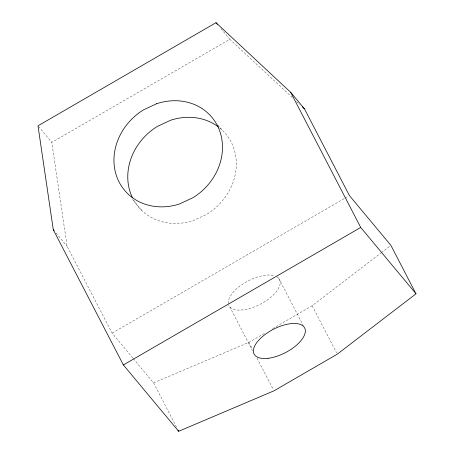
<?xml version="1.0" encoding="UTF-8"?>
<svg xmlns="http://www.w3.org/2000/svg" width="454" height="454" viewBox="0 0 454 454"><rect width="100%" height="100%" fill="white"/><g stroke="black" fill="none" stroke-linecap="round" stroke-linejoin="round"><path stroke-width="0.34" stroke-dasharray="2.27 1.7" d="M272.604 328.645L312.165 305.729L380.775 253.122M381.337 252.691L390.332 245.79M132.818 357.985L112.087 333.105L67.118 246.352L51.818 142.414L229.826 39.288L293.057 98.223M112.087 333.105L344.524 198.443M345.136 198.092L348.201 196.315M133.272 358.524L153.554 382.864L248.871 342.395L265.306 332.878M296.689 101.605L299.799 104.505M220.911 28.585L229.826 39.288M217.778 124.816L222.239 130.167M132.483 199.34L141.847 210.577M38.442 126.36L51.818 142.414M55.973 232.976L67.118 246.352M312.165 305.729L336.618 352.911M278.784 278.342L303.238 325.518M248.871 342.395L252.458 349.319M257.026 358.121L273.325 389.577M229.73 306.756L252.555 350.794M153.554 382.864L176.702 427.526M276.917 276.77A28.46 13.143 -27.4 0 1 263.042 302.71A28.46 13.143 -27.4 0 1 228.691 304.974M228.351 303.613A28.46 13.143 -27.4 0 1 244.78 282.802A28.46 13.143 -27.4 0 1 274.579 275.743M219.64 127.886A56.915 50.229 -39.8 0 1 206.871 214.243L193.529 220.479A56.915 50.229 -39.8 0 1 133.118 199.028"/><path stroke-width="0.68" d="M416.006 293.8L337.271 354.165L273.978 390.832L178.66 431.3L123.374 364.954L53.3 229.769L37.994 125.826L216.002 22.7L290.639 92.264L304.464 108.852L349.432 195.606L390.894 245.359L416.006 293.8L360.714 227.454L290.639 92.264M123.374 364.954L360.714 227.454M302.387 106.917L304.464 108.852M216.002 22.7L217.341 24.306M53.3 229.769L54.191 230.836M178.008 430.04L178.66 431.3M132.489 197.791A56.915 50.229 -39.8 0 1 157.215 126.501L170.556 120.27A56.915 50.229 -39.8 0 1 218.544 127.024M156.732 103.682L143.396 109.919A56.915 50.229 -39.8 0 0 117.126 177.673A56.915 50.229 -39.8 0 0 179.71 203.891L193.046 197.655A56.915 50.229 -39.8 0 0 219.31 129.901A56.915 50.229 -39.8 0 0 156.732 103.682M268.081 358.308A28.46 13.143 -27.4 0 0 305.27 329.922A28.46 13.143 -27.4 0 0 264.739 334.734A28.46 13.143 -27.4 0 0 268.081 358.308"/></g></svg>
